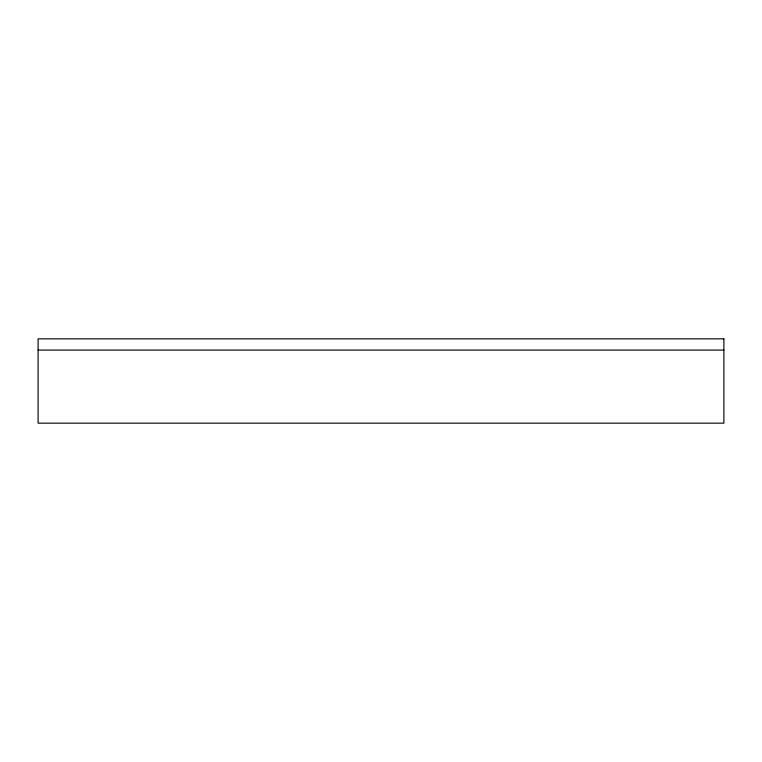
<?xml version="1.0" encoding="UTF-8"?>
<svg xmlns="http://www.w3.org/2000/svg" width="762" height="762" viewBox="0 0 762 762"><rect width="100%" height="100%" fill="white"/><g stroke="black" fill="none" stroke-linecap="round" stroke-linejoin="round"><path stroke-width="1.14" d="M38.1 350.082L723.9 350.082M723.9 338.842L38.1 338.842L38.1 423.158L723.9 423.158L723.9 338.842"/></g></svg>
